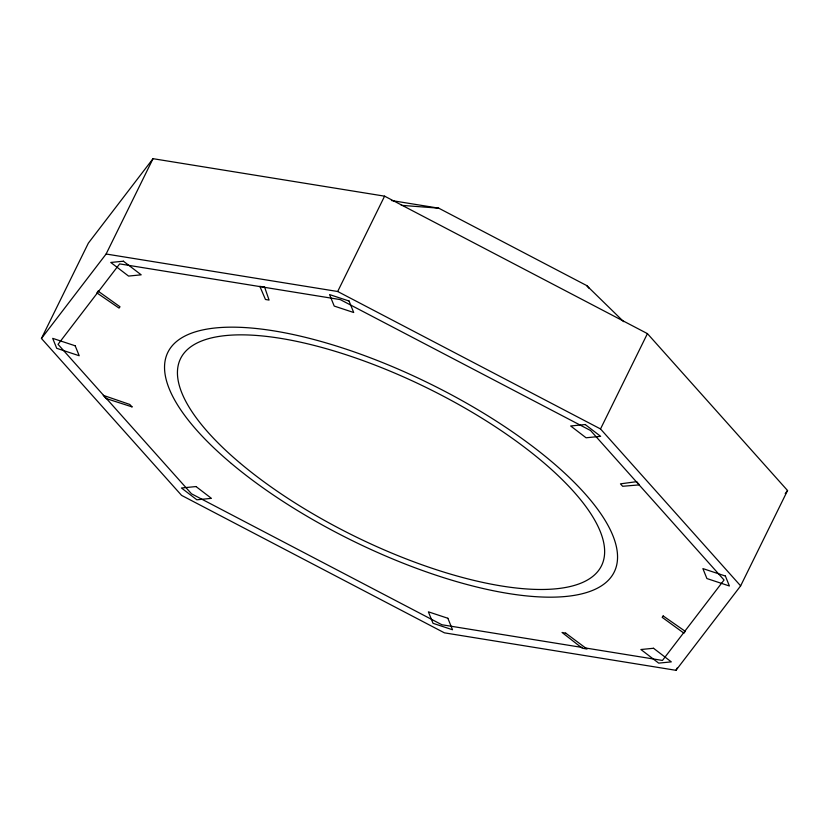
<?xml version="1.0" encoding="UTF-8"?>
<svg xmlns="http://www.w3.org/2000/svg" width="829" height="829" viewBox="0 0 829 829"><rect width="100%" height="100%" fill="white"/><g stroke="black" fill="none" stroke-linecap="round" stroke-linejoin="round"><path stroke-width="1.24" d="M41.45 338.47L88.361 243.135L153.023 158.681L384.594 196.162L647.428 333.621L787.55 490.53L740.639 585.865L675.977 670.319L444.406 632.838L181.572 495.379L41.45 338.47L106.112 254.016L153.023 158.681M106.112 254.016L337.683 291.497L384.594 196.162M740.639 585.865L600.517 428.956L647.428 333.621M675.977 670.319L677.106 668.029M785.208 493.587L787.55 490.53M401.309 205.333L438.707 208.162L586.683 285.559L623.636 321.652M391.412 200.514L438.707 208.162M582.124 647.449L441.867 624.745L191.509 493.804L58.04 344.336L119.635 263.891L340.222 299.59L590.58 430.531L724.049 579.999L662.454 660.444L584.673 647.853M337.683 291.497L600.517 428.956M586.683 285.559L589.253 288.44M663.179 615.947L662.184 617.346L683.935 633.18L685.251 631.325L663.179 615.947M98.154 291.155L96.889 292.886L119.055 308.098L120.008 306.782L98.154 291.155M636.579 481.67L620.455 483.856L622.652 486.281L639.47 484.872L636.579 481.67M123.407 261.208L110.785 262.461L128.557 276.078L141.179 274.824L123.407 261.208M585.222 424.541L570.673 425.982L586.072 437.785L600.631 436.334L585.222 424.541M196.017 486.55L181.458 488.001L196.867 499.804L211.416 498.353L196.017 486.55M653.532 648.268L640.91 649.521L658.682 663.127L671.303 661.874L653.532 648.268M264.606 287.124L259.84 286.326L265.456 299.476L269.073 300.088L264.606 287.124M565.72 633.138L562.062 632.475L582.196 648.174L587.036 649.045L565.72 633.138M132.029 406.873L106.278 398.573L103.273 395.35L129.749 404.438L132.029 406.873M349.061 301.02L329.569 294.575L334.211 306.067L353.714 312.512L349.061 301.02M75.18 345.786L52.683 338.346L56.714 348.304L79.211 355.745L75.18 345.786M725.375 576.031L702.878 568.59L706.909 578.549L729.406 585.989L725.375 576.031M447.867 618.268L428.375 611.823L433.028 623.315L452.52 629.76L447.867 618.268M231.374 463.504A248.752 87.522 26.2 0 0 610.02 578.414A248.752 87.522 26.2 0 0 331.735 344.584A248.752 87.522 26.2 0 0 231.374 463.504M240.483 463.432A234.566 82.527 26.2 0 0 597.533 571.792A234.566 82.527 26.2 0 0 335.123 351.289A234.566 82.527 26.2 0 0 240.483 463.432"/></g></svg>
